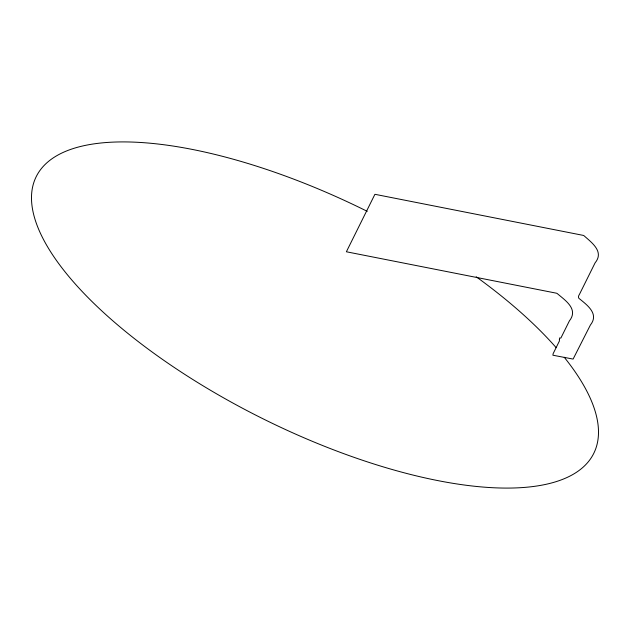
<?xml version="1.0" encoding="UTF-8"?>
<svg xmlns="http://www.w3.org/2000/svg" width="630" height="630" viewBox="0 0 630 630"><rect width="100%" height="100%" fill="white"/><g stroke="black" fill="none" stroke-linecap="round" stroke-linejoin="round"><path stroke-width="0.94" d="M564.228 357.249A311.22 116.078 26.4 0 1 390.435 469.003A311.22 116.078 26.4 0 1 31.744 203.317A311.22 116.078 26.4 0 1 367.259 211.349M476.193 276.783A311.22 116.078 26.4 0 1 556.172 347.666M559.393 339.436L559.409 341.011L553.164 353.611L552.88 355.21L573.103 359.084L590.397 325.025C599.083 314.134 587.885 305.621 579.923 299.148C577.923 298.171 578.238 295.982 579.395 294.47L595.09 262.86C604.39 251.646 591.798 242.707 584.026 235.746A5.536 4.142 -36.6 0 0 583.309 235.392L374.913 194.3L346.382 251.772L556.479 293.202A5.867 4.394 -36.6 0 1 557.211 293.548C565.323 300.431 578.71 309.157 569.394 320.891L560.834 338.137L559.7 337.908L559.393 339.436"/></g></svg>
